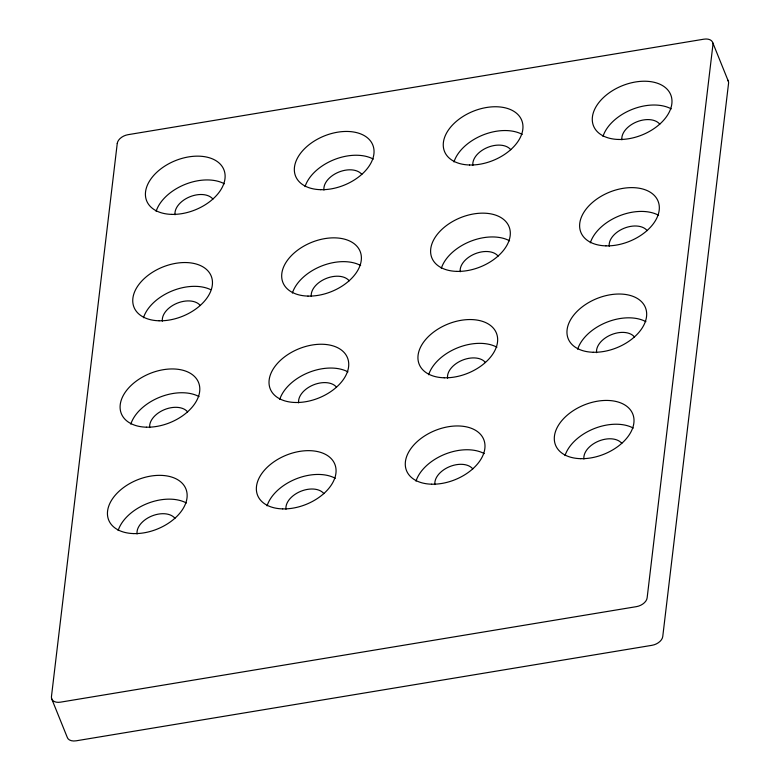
<?xml version="1.0" encoding="UTF-8"?>
<svg xmlns="http://www.w3.org/2000/svg" width="780" height="780" viewBox="0 0 780 780"><rect width="100%" height="100%" fill="white"/><g stroke="black" fill="none" stroke-linecap="round" stroke-linejoin="round"><path stroke-width="1.17" d="M712.822 42.851L728.442 81.51M51.558 698.49L67.178 737.149A10.403 6.63 -22 0 0 76.138 740.815L651.973 645.313A10.403 6.63 -22 0 0 662.746 636.577L728.559 83.294A10.403 6.63 -22 0 0 727.652 79.969M162.376 321.175A20.816 13.27 -22 0 1 177.021 303.264A20.816 13.27 -22 0 1 200.265 305.516M311.298 296.478A20.816 13.27 -22 0 1 325.942 278.567A20.816 13.27 -22 0 1 349.186 280.819M460.219 271.781A20.816 13.27 -22 0 1 474.864 253.861A20.816 13.27 -22 0 1 498.108 256.123M609.239 246.256A20.816 13.27 -22 0 1 623.883 228.345A20.816 13.27 -22 0 1 647.127 230.597M596.583 352.657A20.816 13.27 -22 0 1 611.218 334.737A20.816 13.27 -22 0 1 634.471 336.999M447.564 378.183A20.816 13.27 -22 0 1 462.199 360.262A20.816 13.27 -22 0 1 485.452 362.524M298.642 402.88A20.816 13.27 -22 0 1 313.277 384.959A20.816 13.27 -22 0 1 336.531 387.221M149.721 427.577A20.816 13.27 -22 0 1 164.356 409.666A20.816 13.27 -22 0 1 187.609 411.918M175.032 214.773A20.816 13.27 -22 0 1 189.676 196.862A20.816 13.27 -22 0 1 212.921 199.114M323.953 190.076A20.816 13.27 -22 0 1 338.598 172.166A20.816 13.27 -22 0 1 361.842 174.418M472.875 165.38A20.816 13.27 -22 0 1 487.519 147.459A20.816 13.27 -22 0 1 510.764 149.721M621.894 139.854A20.816 13.27 -22 0 1 636.538 121.943A20.816 13.27 -22 0 1 659.783 124.195M583.928 459.059A20.816 13.27 -22 0 1 598.562 441.139A20.816 13.27 -22 0 1 621.816 443.401M434.909 484.575A20.816 13.27 -22 0 1 449.543 466.664A20.816 13.27 -22 0 1 472.797 468.926M285.987 509.281A20.816 13.27 -22 0 1 300.622 491.361A20.816 13.27 -22 0 1 323.875 493.623M137.066 533.978A20.816 13.27 -22 0 1 151.7 516.058A20.816 13.27 -22 0 1 174.954 518.32M143.461 317.743A41.623 26.53 -22 0 1 171.58 291.154A41.623 26.53 -22 0 1 210.697 289.663M292.383 293.046A41.623 26.53 -22 0 1 321.223 266.156A41.623 26.53 -22 0 1 360.643 265.493M428.649 374.751A41.623 26.53 -22 0 1 457.49 347.86A41.623 26.53 -22 0 1 496.899 347.197M590.323 242.824A41.623 26.53 -22 0 1 619.164 215.933A41.623 26.53 -22 0 1 658.583 215.27M577.668 349.226A41.623 26.53 -22 0 1 606.508 322.335A41.623 26.53 -22 0 1 645.918 321.672M441.305 268.349A41.623 26.53 -22 0 1 470.145 241.459A41.623 26.53 -22 0 1 509.564 240.796M279.727 399.448A41.623 26.53 -22 0 1 308.568 372.557A41.623 26.53 -22 0 1 347.977 371.894M130.806 424.144A41.623 26.53 -22 0 1 159.647 397.254A41.623 26.53 -22 0 1 199.056 396.591M156.117 211.341A41.623 26.53 -22 0 1 184.957 184.451A41.623 26.53 -22 0 1 224.377 183.787M305.038 186.644A41.623 26.53 -22 0 1 333.879 159.754A41.623 26.53 -22 0 1 373.298 159.091M415.984 481.153A41.623 26.53 -22 0 1 444.834 454.262A41.623 26.53 -22 0 1 484.244 453.599M602.979 136.422A41.623 26.53 -22 0 1 631.819 109.531A41.623 26.53 -22 0 1 671.239 108.868M565.012 455.627A41.623 26.53 -22 0 1 593.853 428.737A41.623 26.53 -22 0 1 633.262 428.074M453.96 161.947A41.623 26.53 -22 0 1 482.8 135.057A41.623 26.53 -22 0 1 522.22 134.394M267.062 505.85A41.623 26.53 -22 0 1 295.912 478.959A41.623 26.53 -22 0 1 335.322 478.296M118.141 530.546A41.623 26.53 -22 0 1 146.991 503.656A41.623 26.53 -22 0 1 186.4 502.993M117.254 143.422L51.441 696.706A10.403 6.63 -22 0 0 60.518 702.156L636.353 606.655A10.403 6.63 -22 0 0 647.127 597.919L712.94 44.636A10.403 6.63 -22 0 0 703.862 39.185L128.027 134.686A10.403 6.63 -22 0 0 117.254 143.422M159.071 320.785A41.623 26.53 -22 0 0 211.848 277.973A41.623 26.53 -22 0 0 146.913 276.266A41.623 26.53 -22 0 0 159.071 320.785M307.993 296.088A41.623 26.53 -22 0 0 360.769 253.266A41.623 26.53 -22 0 0 295.844 251.569A41.623 26.53 -22 0 0 307.993 296.088M444.259 377.793A41.623 26.53 -22 0 0 497.035 334.971A41.623 26.53 -22 0 0 432.101 333.274A41.623 26.53 -22 0 0 444.259 377.793M605.933 245.866A41.623 26.53 -22 0 0 658.71 203.044A41.623 26.53 -22 0 0 593.785 201.347A41.623 26.53 -22 0 0 605.933 245.866M593.278 352.267A41.623 26.53 -22 0 0 646.054 309.445A41.623 26.53 -22 0 0 581.12 307.749A41.623 26.53 -22 0 0 593.278 352.267M456.914 271.391A41.623 26.53 -22 0 0 509.691 228.569A41.623 26.53 -22 0 0 444.766 226.873A41.623 26.53 -22 0 0 456.914 271.391M295.337 402.49A41.623 26.53 -22 0 0 348.114 359.668A41.623 26.53 -22 0 0 283.179 357.971A41.623 26.53 -22 0 0 295.337 402.49M146.416 427.186A41.623 26.53 -22 0 0 199.183 384.365A41.623 26.53 -22 0 0 134.257 382.668A41.623 26.53 -22 0 0 146.416 427.186M171.727 214.383A41.623 26.53 -22 0 0 224.503 171.571A41.623 26.53 -22 0 0 159.578 169.864A41.623 26.53 -22 0 0 171.727 214.383M320.648 189.686A41.623 26.53 -22 0 0 373.425 146.874A41.623 26.53 -22 0 0 308.5 145.168A41.623 26.53 -22 0 0 320.648 189.686M431.603 484.195A41.623 26.53 -22 0 0 484.37 441.373A41.623 26.53 -22 0 0 419.445 439.676A41.623 26.53 -22 0 0 431.603 484.195M618.599 139.464A41.623 26.53 -22 0 0 671.365 96.652A41.623 26.53 -22 0 0 606.44 94.945A41.623 26.53 -22 0 0 618.599 139.464M580.622 458.669A41.623 26.53 -22 0 0 633.389 415.847A41.623 26.53 -22 0 0 568.464 414.151A41.623 26.53 -22 0 0 580.622 458.669M469.57 164.989A41.623 26.53 -22 0 0 522.346 122.167A41.623 26.53 -22 0 0 457.421 120.471A41.623 26.53 -22 0 0 469.57 164.989M282.682 508.892A41.623 26.53 -22 0 0 335.449 466.069A41.623 26.53 -22 0 0 270.523 464.373A41.623 26.53 -22 0 0 282.682 508.892M133.76 533.588A41.623 26.53 -22 0 0 186.527 490.766A41.623 26.53 -22 0 0 121.602 489.07A41.623 26.53 -22 0 0 133.76 533.588"/></g></svg>
